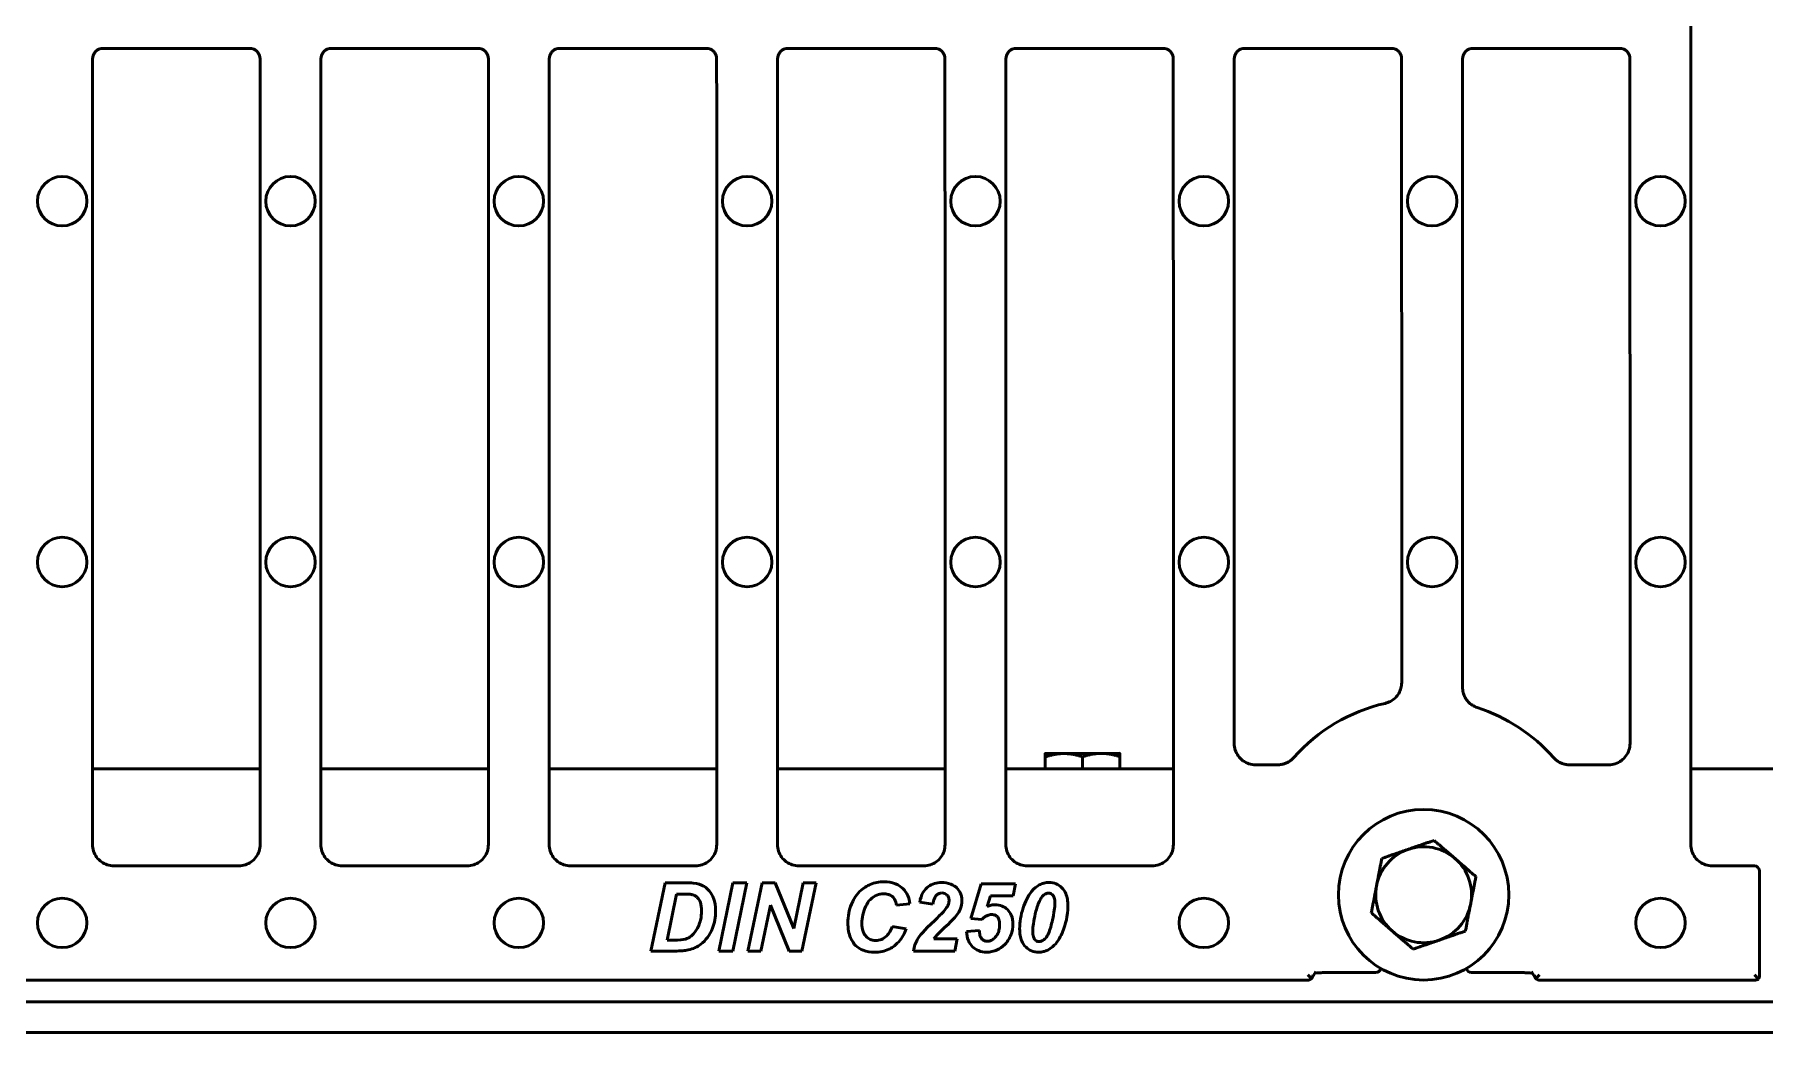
# Model space of a CAD drawing. Header units: inches. Extents: x 31 to 195, y 77 to 126.
# Drawn here: x 133.78 to 143.93, y 110.51 to 116.36 of the extents above; entities that cross this region are included whole.
import ezdxf

# ---------------------------------------------------------------- set-up
doc = ezdxf.new("R2010")
doc.units = ezdxf.units.IN
doc.header["$LTSCALE"] = 8
doc.header["$MEASUREMENT"] = 0
doc.layers.add('Visible (ANSI)', color=7, linetype='Continuous', lineweight=50)

msp = doc.modelspace()

# ---------------------------------------------------------------- linework, layer by layer
at = {"layer": 'Visible (ANSI)'}
for p, q in [((135.04431, 116.276758), (134.181905, 116.276758)), ((136.38431, 116.276758), (135.521905, 116.276758)), ((137.72431, 116.276758), (136.861905, 116.276758)), ((139.06431, 116.276758), (138.201905, 116.276758)), ((140.40431, 116.276758), (139.541905, 116.276758)), ((141.74431, 116.276758), (140.881905, 116.276758)), ((143.08431, 116.276758), (142.221905, 116.276758)), ((139.821347, 112.142096), (139.711848, 112.141616)), ((139.712236, 112.05308), (139.711934, 112.122056)), ((140.040345, 112.143055), (139.821347, 112.142096)), ((139.931238, 112.05308), (139.930932, 112.123015)), ((140.149844, 112.143535), (140.040345, 112.143055)), ((140.150241, 112.05308), (140.14993, 112.123975)), ((140.946445, 112.076467), (141.077568, 112.076467)), ((142.788647, 112.076467), (143.01977, 112.076467)), ((134.121647, 112.05308), (135.104568, 112.05308)), ((135.461647, 112.05308), (136.444568, 112.05308)), ((136.801647, 112.05308), (137.784568, 112.05308)), ((138.141647, 112.05308), (139.124568, 112.05308)), ((139.481647, 112.05308), (140.464568, 112.05308)), ((143.501647, 112.05308), (144.364568, 112.05308)), ((134.979668, 111.4833), (134.246547, 111.4833)), ((136.319668, 111.4833), (135.586547, 111.4833)), ((137.659668, 111.4833), (136.926547, 111.4833)), ((138.999668, 111.4833), (138.266547, 111.4833)), ((140.339668, 111.4833), (139.606547, 111.4833)), ((143.874199, 111.4833), (143.626547, 111.4833)), ((137.481034, 111.384081), (137.397498, 110.98408)), ((137.588961, 111.384081), (137.481034, 111.384081)), ((137.879815, 111.384081), (137.796278, 110.98408)), ((137.878595, 110.98408), (137.962132, 111.384081)), ((137.962132, 111.384081), (137.879815, 111.384081)), ((138.051156, 111.384081), (137.96762, 110.98408)), ((138.127376, 111.384081), (138.051156, 111.384081)), ((138.236217, 111.116398), (138.127376, 111.384081)), ((138.292315, 111.384081), (138.236217, 111.116398)), ((138.284998, 110.98408), (138.368534, 111.384081)), ((138.368534, 111.384081), (138.292315, 111.384081)), ((139.337437, 111.378593), (139.276461, 111.17402)), ((139.538352, 111.378593), (139.337437, 111.378593)), ((139.523717, 111.306946), (139.538352, 111.378593)), ((143.904199, 110.839482), (143.904199, 111.4533)), ((137.49323, 111.04841), (137.549327, 111.317922)), ((137.549327, 111.317922), (137.597193, 111.317922)), ((138.976156, 111.271276), (139.052681, 111.25969)), ((139.372498, 111.245361), (139.390791, 111.306946)), ((139.390791, 111.306946), (139.523717, 111.306946)), ((138.043839, 110.98408), (138.100242, 111.252678)), ((138.100242, 111.252678), (138.208778, 110.98408)), ((138.839266, 111.253593), (138.91823, 111.261215)), ((139.276461, 111.17402), (139.340791, 111.169141)), ((138.897193, 111.115178), (138.814266, 111.127678)), ((139.327681, 111.105422), (139.251156, 111.098715)), ((137.397498, 110.98408), (137.538656, 110.98408)), ((137.534998, 111.04841), (137.49323, 111.04841)), ((137.796278, 110.98408), (137.878595, 110.98408)), ((137.96762, 110.98408), (138.043839, 110.98408)), ((138.208778, 110.98408), (138.284998, 110.98408)), ((138.938961, 110.98408), (139.181949, 110.98408)), ((139.196583, 111.055727), (139.058169, 111.055727)), ((139.181949, 110.98408), (139.196583, 111.055727)), ((141.27829, 110.826957), (141.300905, 110.864709)), ((141.365045, 110.857587), (141.651494, 110.857587)), ((142.214721, 110.857587), (142.50117, 110.857587)), ((142.565311, 110.864709), (142.587925, 110.826957)), ((122.608334, 110.81408), (141.257881, 110.81408)), ((141.275076, 110.822439), (141.253435, 110.84408)), ((142.591139, 110.822439), (142.61278, 110.84408)), ((143.881311, 110.81408), (142.608334, 110.81408)), ((143.898601, 110.819678), (143.874199, 110.84408)), ((71.933108, 110.68608), (191.933108, 110.68608)), ((71.933108, 110.50708), (191.933108, 110.50708))]:
    msp.add_line(p, q, dxfattribs=at)
for centre, radius in [((133.943108, 115.38108), 0.145), ((135.283108, 115.38108), 0.145), ((136.623108, 115.38108), 0.145), ((137.963108, 115.38108), 0.145), ((139.303108, 115.38108), 0.145), ((140.643108, 115.38108), 0.145), ((141.983108, 115.38108), 0.145), ((143.323108, 115.38108), 0.145), ((133.943108, 113.26508), 0.145), ((135.283108, 113.26508), 0.145), ((136.623108, 113.26508), 0.145), ((137.963108, 113.26508), 0.145), ((139.303108, 113.26508), 0.145), ((140.643108, 113.26508), 0.145), ((141.983108, 113.26508), 0.145), ((143.323108, 113.26508), 0.145), ((141.933108, 111.31408), 0.5), ((133.943108, 111.14908), 0.145), ((135.283108, 111.14908), 0.145), ((136.623108, 111.14908), 0.145), ((140.643108, 111.14908), 0.145), ((143.323108, 111.14908), 0.145)]:
    msp.add_circle(centre, radius, dxfattribs=at)
for centre, radius, start, end in [((141.933108, 111.44408), 1.017692, 102.8128603, 138.4903559), ((141.933108, 111.44408), 1.017692, 41.5096441, 71.9833015), ((141.933108, 111.31408), 0.28125, 109.0742436, 169.0742436), ((141.933108, 111.31408), 0.28125, 49.0742436, 109.0742436), ((141.933108, 111.31408), 0.28125, 349.0742436, 49.0742436), ((143.874199, 111.4533), 0.03, 0, 90), ((141.933108, 111.31408), 0.28125, 169.0742436, 229.0742436), ((141.933108, 111.31408), 0.28125, 289.0742436, 349.0742436), ((141.933108, 111.31408), 0.28125, 229.0742436, 289.0742436), ((141.651494, 110.887587), 0.03, 270, 349.8092746), ((142.214721, 110.887587), 0.03, 190.1908074, 270)]:
    msp.add_arc(centre, radius, start, end, dxfattribs=at)
for centre, major_axis, ratio, start_param, end_param in [((141.253435, 110.843843), (-0.008785, -0.031759), 0.903202452, 1.102963863, 1.815608775), ((142.61278, 110.843843), (0.008785, -0.031759), 0.903202452, 4.467576532, 5.180221444), ((143.874199, 110.843833), (0.010863, -0.034611), 0.807957516, 0.579455279, 1.200263453)]:
    msp.add_ellipse(centre, major_axis=major_axis, ratio=ratio, start_param=start_param, end_param=end_param, dxfattribs=at)
for points, knots in [([(143.50199, 116.43908), (143.50199, 116.117017), (143.501981, 115.794954), (143.501946, 115.150827), (143.501921, 114.828764), (143.501859, 114.184638), (143.501821, 113.862575), (143.501748, 113.218449), (143.501712, 112.896387), (143.501656, 112.252262), (143.501637, 111.9302), (143.501628, 111.608138)], [-12.270591833, -12.270591833, -12.270591833, -12.270591833, -9.816473467, -9.816473467, -7.3623551, -7.3623551, -4.908236733, -4.908236733, -2.454118367, -2.454118367, 0, 0, 0, 0]), ([(134.121989, 116.216817), (134.121989, 116.223067), (134.122988, 116.22941), (134.126874, 116.241359), (134.129752, 116.247009), (134.137163, 116.257197), (134.141627, 116.261655), (134.151827, 116.269051), (134.157486, 116.271919), (134.169397, 116.275773), (134.175658, 116.276758), (134.181905, 116.276758)], [0, 0, 0, 0, 0.0713970065, 0.0713970065, 0.1427940129, 0.1427940129, 0.2141910194, 0.2141910194, 0.2855880258, 0.2855880258, 0.3569850323, 0.3569850323, 0.3569850323, 0.3569850323]), ([(135.04431, 116.276758), (135.050558, 116.276758), (135.056898, 116.275758), (135.068842, 116.271871), (135.074489, 116.268992), (135.084673, 116.261578), (135.089129, 116.257112), (135.096522, 116.246907), (135.099389, 116.241246), (135.103242, 116.229331), (135.104226, 116.223067), (135.104226, 116.216817)], [0, 0, 0, 0, 0.0713971809, 0.0713971809, 0.1427943617, 0.1427943617, 0.2141915426, 0.2141915426, 0.2855887234, 0.2855887234, 0.3569859043, 0.3569859043, 0.3569859043, 0.3569859043]), ([(135.461989, 116.216817), (135.461989, 116.223067), (135.462988, 116.22941), (135.466874, 116.241359), (135.469752, 116.247009), (135.477163, 116.257197), (135.481627, 116.261655), (135.491827, 116.269051), (135.497486, 116.271919), (135.509397, 116.275773), (135.515658, 116.276758), (135.521905, 116.276758)], [0, 0, 0, 0, 0.0713970065, 0.0713970065, 0.1427940129, 0.1427940129, 0.2141910194, 0.2141910194, 0.2855880258, 0.2855880258, 0.3569850323, 0.3569850323, 0.3569850323, 0.3569850323]), ([(136.38431, 116.276758), (136.390558, 116.276758), (136.396898, 116.275758), (136.408842, 116.271871), (136.414489, 116.268992), (136.424673, 116.261578), (136.429129, 116.257112), (136.436522, 116.246907), (136.439389, 116.241246), (136.443242, 116.229331), (136.444226, 116.223067), (136.444226, 116.216817)], [0, 0, 0, 0, 0.0713971809, 0.0713971809, 0.1427943617, 0.1427943617, 0.2141915426, 0.2141915426, 0.2855887234, 0.2855887234, 0.3569859043, 0.3569859043, 0.3569859043, 0.3569859043]), ([(136.801989, 116.216817), (136.801989, 116.223067), (136.802988, 116.22941), (136.806874, 116.241359), (136.809752, 116.247009), (136.817163, 116.257197), (136.821627, 116.261655), (136.831827, 116.269051), (136.837486, 116.271919), (136.849397, 116.275773), (136.855658, 116.276758), (136.861905, 116.276758)], [0, 0, 0, 0, 0.0713970065, 0.0713970065, 0.1427940129, 0.1427940129, 0.2141910194, 0.2141910194, 0.2855880258, 0.2855880258, 0.3569850323, 0.3569850323, 0.3569850323, 0.3569850323]), ([(137.72431, 116.276758), (137.730558, 116.276758), (137.736898, 116.275758), (137.748842, 116.271871), (137.754489, 116.268992), (137.764673, 116.261578), (137.769129, 116.257112), (137.776522, 116.246907), (137.779389, 116.241246), (137.783242, 116.229331), (137.784226, 116.223067), (137.784226, 116.216817)], [0, 0, 0, 0, 0.0713971809, 0.0713971809, 0.1427943617, 0.1427943617, 0.2141915426, 0.2141915426, 0.2855887234, 0.2855887234, 0.3569859043, 0.3569859043, 0.3569859043, 0.3569859043]), ([(138.141989, 116.216817), (138.141989, 116.223067), (138.142988, 116.22941), (138.146874, 116.241359), (138.149752, 116.247009), (138.157163, 116.257197), (138.161627, 116.261655), (138.171827, 116.269051), (138.177486, 116.271919), (138.189397, 116.275773), (138.195658, 116.276758), (138.201905, 116.276758)], [0, 0, 0, 0, 0.0713970065, 0.0713970065, 0.1427940129, 0.1427940129, 0.2141910194, 0.2141910194, 0.2855880258, 0.2855880258, 0.3569850323, 0.3569850323, 0.3569850323, 0.3569850323]), ([(139.06431, 116.276758), (139.070558, 116.276758), (139.076898, 116.275758), (139.088842, 116.271871), (139.094489, 116.268992), (139.104673, 116.261578), (139.109129, 116.257112), (139.116522, 116.246907), (139.119389, 116.241246), (139.123242, 116.229331), (139.124226, 116.223067), (139.124226, 116.216817)], [0, 0, 0, 0, 0.0713971809, 0.0713971809, 0.1427943617, 0.1427943617, 0.2141915426, 0.2141915426, 0.2855887234, 0.2855887234, 0.3569859043, 0.3569859043, 0.3569859043, 0.3569859043]), ([(139.481989, 116.216817), (139.481989, 116.223067), (139.482988, 116.22941), (139.486874, 116.241359), (139.489752, 116.247009), (139.497163, 116.257197), (139.501627, 116.261655), (139.511827, 116.269051), (139.517486, 116.271919), (139.529397, 116.275773), (139.535658, 116.276758), (139.541905, 116.276758)], [0, 0, 0, 0, 0.0713970065, 0.0713970065, 0.1427940129, 0.1427940129, 0.2141910194, 0.2141910194, 0.2855880258, 0.2855880258, 0.3569850323, 0.3569850323, 0.3569850323, 0.3569850323]), ([(140.40431, 116.276758), (140.410558, 116.276758), (140.416898, 116.275758), (140.428842, 116.271871), (140.434489, 116.268992), (140.444673, 116.261578), (140.449129, 116.257112), (140.456522, 116.246907), (140.459389, 116.241246), (140.463242, 116.229331), (140.464226, 116.223067), (140.464226, 116.216817)], [0, 0, 0, 0, 0.0713971809, 0.0713971809, 0.1427943617, 0.1427943617, 0.2141915426, 0.2141915426, 0.2855887234, 0.2855887234, 0.3569859043, 0.3569859043, 0.3569859043, 0.3569859043]), ([(140.821989, 116.216817), (140.821989, 116.223067), (140.822988, 116.22941), (140.826874, 116.241359), (140.829752, 116.247009), (140.837163, 116.257197), (140.841627, 116.261655), (140.851827, 116.269051), (140.857486, 116.271919), (140.869397, 116.275773), (140.875658, 116.276758), (140.881905, 116.276758)], [0, 0, 0, 0, 0.0713970065, 0.0713970065, 0.1427940129, 0.1427940129, 0.2141910194, 0.2141910194, 0.2855880258, 0.2855880258, 0.3569850323, 0.3569850323, 0.3569850323, 0.3569850323]), ([(141.74431, 116.276758), (141.750558, 116.276758), (141.756898, 116.275758), (141.768842, 116.271871), (141.774489, 116.268992), (141.784673, 116.261578), (141.789129, 116.257112), (141.796522, 116.246907), (141.799389, 116.241246), (141.803242, 116.229331), (141.804226, 116.223067), (141.804226, 116.216817)], [0, 0, 0, 0, 0.0713971809, 0.0713971809, 0.1427943617, 0.1427943617, 0.2141915426, 0.2141915426, 0.2855887234, 0.2855887234, 0.3569859043, 0.3569859043, 0.3569859043, 0.3569859043]), ([(142.161989, 116.216817), (142.161989, 116.223067), (142.162988, 116.22941), (142.166874, 116.241359), (142.169752, 116.247009), (142.177163, 116.257197), (142.181627, 116.261655), (142.191827, 116.269051), (142.197486, 116.271919), (142.209397, 116.275773), (142.215658, 116.276758), (142.221905, 116.276758)], [0, 0, 0, 0, 0.0713970065, 0.0713970065, 0.1427940129, 0.1427940129, 0.2141910194, 0.2141910194, 0.2855880258, 0.2855880258, 0.3569850323, 0.3569850323, 0.3569850323, 0.3569850323]), ([(143.08431, 116.276758), (143.090558, 116.276758), (143.096898, 116.275758), (143.108842, 116.271871), (143.114489, 116.268992), (143.124673, 116.261578), (143.129129, 116.257112), (143.136522, 116.246907), (143.139389, 116.241246), (143.143242, 116.229331), (143.144226, 116.223067), (143.144226, 116.216817)], [0, 0, 0, 0, 0.0713971809, 0.0713971809, 0.1427943617, 0.1427943617, 0.2141915426, 0.2141915426, 0.2855887234, 0.2855887234, 0.3569859043, 0.3569859043, 0.3569859043, 0.3569859043]), ([(134.121989, 116.216817), (134.121985, 115.909571), (134.121972, 115.602325), (134.121934, 114.987834), (134.121908, 114.680588), (134.121845, 114.066097), (134.121809, 113.758852), (134.12174, 113.144362), (134.121706, 112.837117), (134.121654, 112.222627), (134.121637, 111.915382), (134.121628, 111.608138)], [-11.706043253, -11.706043253, -11.706043253, -11.706043253, -9.364834602, -9.364834602, -7.023625952, -7.023625952, -4.682417301, -4.682417301, -2.341208651, -2.341208651, 0, 0, 0, 0]), ([(135.104226, 116.216817), (135.104231, 115.909571), (135.104243, 115.602325), (135.104282, 114.987834), (135.104307, 114.680588), (135.10437, 114.066097), (135.104406, 113.758852), (135.104476, 113.144362), (135.10451, 112.837117), (135.104561, 112.222627), (135.104578, 111.915382), (135.104587, 111.608138)], [0, 0, 0, 0, 2.341208651, 2.341208651, 4.682417301, 4.682417301, 7.023625952, 7.023625952, 9.364834602, 9.364834602, 11.706043253, 11.706043253, 11.706043253, 11.706043253]), ([(135.461989, 116.216817), (135.461985, 115.909571), (135.461972, 115.602325), (135.461934, 114.987834), (135.461908, 114.680588), (135.461845, 114.066097), (135.461809, 113.758852), (135.46174, 113.144362), (135.461706, 112.837117), (135.461654, 112.222627), (135.461637, 111.915382), (135.461628, 111.608138)], [-11.706043253, -11.706043253, -11.706043253, -11.706043253, -9.364834602, -9.364834602, -7.023625952, -7.023625952, -4.682417301, -4.682417301, -2.341208651, -2.341208651, 0, 0, 0, 0]), ([(136.444226, 116.216817), (136.444231, 115.909571), (136.444243, 115.602325), (136.444282, 114.987834), (136.444307, 114.680588), (136.44437, 114.066097), (136.444406, 113.758852), (136.444476, 113.144362), (136.44451, 112.837117), (136.444561, 112.222627), (136.444578, 111.915382), (136.444587, 111.608138)], [0, 0, 0, 0, 2.341208651, 2.341208651, 4.682417301, 4.682417301, 7.023625952, 7.023625952, 9.364834602, 9.364834602, 11.706043253, 11.706043253, 11.706043253, 11.706043253]), ([(136.801989, 116.216817), (136.801985, 115.909571), (136.801972, 115.602325), (136.801934, 114.987834), (136.801908, 114.680588), (136.801845, 114.066097), (136.801809, 113.758852), (136.80174, 113.144362), (136.801706, 112.837117), (136.801654, 112.222627), (136.801637, 111.915382), (136.801628, 111.608138)], [-11.706043253, -11.706043253, -11.706043253, -11.706043253, -9.364834602, -9.364834602, -7.023625952, -7.023625952, -4.682417301, -4.682417301, -2.341208651, -2.341208651, 0, 0, 0, 0]), ([(137.784226, 116.216817), (137.784231, 115.909571), (137.784243, 115.602325), (137.784282, 114.987834), (137.784307, 114.680588), (137.78437, 114.066097), (137.784406, 113.758852), (137.784476, 113.144362), (137.78451, 112.837117), (137.784561, 112.222627), (137.784578, 111.915382), (137.784587, 111.608138)], [0, 0, 0, 0, 2.341208651, 2.341208651, 4.682417301, 4.682417301, 7.023625952, 7.023625952, 9.364834602, 9.364834602, 11.706043253, 11.706043253, 11.706043253, 11.706043253]), ([(138.141989, 116.216817), (138.141985, 115.909571), (138.141972, 115.602325), (138.141934, 114.987834), (138.141908, 114.680588), (138.141845, 114.066097), (138.141809, 113.758852), (138.14174, 113.144362), (138.141706, 112.837117), (138.141654, 112.222627), (138.141637, 111.915382), (138.141628, 111.608138)], [-11.706043253, -11.706043253, -11.706043253, -11.706043253, -9.364834602, -9.364834602, -7.023625952, -7.023625952, -4.682417301, -4.682417301, -2.341208651, -2.341208651, 0, 0, 0, 0]), ([(139.124226, 116.216817), (139.124231, 115.909571), (139.124243, 115.602325), (139.124282, 114.987834), (139.124307, 114.680588), (139.12437, 114.066097), (139.124406, 113.758852), (139.124476, 113.144362), (139.12451, 112.837117), (139.124561, 112.222627), (139.124578, 111.915382), (139.124587, 111.608138)], [0, 0, 0, 0, 2.341208651, 2.341208651, 4.682417301, 4.682417301, 7.023625952, 7.023625952, 9.364834602, 9.364834602, 11.706043253, 11.706043253, 11.706043253, 11.706043253]), ([(139.481989, 116.216817), (139.481985, 115.909571), (139.481972, 115.602325), (139.481934, 114.987834), (139.481908, 114.680588), (139.481845, 114.066097), (139.481809, 113.758852), (139.48174, 113.144362), (139.481706, 112.837117), (139.481654, 112.222627), (139.481637, 111.915382), (139.481628, 111.608138)], [-11.706043253, -11.706043253, -11.706043253, -11.706043253, -9.364834602, -9.364834602, -7.023625952, -7.023625952, -4.682417301, -4.682417301, -2.341208651, -2.341208651, 0, 0, 0, 0]), ([(140.464226, 116.216817), (140.464231, 115.909571), (140.464243, 115.602325), (140.464282, 114.987834), (140.464307, 114.680588), (140.46437, 114.066097), (140.464406, 113.758852), (140.464476, 113.144362), (140.46451, 112.837117), (140.464561, 112.222627), (140.464578, 111.915382), (140.464587, 111.608138)], [0, 0, 0, 0, 2.341208651, 2.341208651, 4.682417301, 4.682417301, 7.023625952, 7.023625952, 9.364834602, 9.364834602, 11.706043253, 11.706043253, 11.706043253, 11.706043253]), ([(140.821989, 116.216817), (140.821985, 115.949116), (140.821975, 115.681414), (140.821945, 115.146012), (140.821924, 114.878311), (140.821875, 114.342908), (140.821845, 114.075207), (140.821785, 113.539805), (140.821753, 113.272104), (140.821697, 112.736703), (140.821672, 112.469003), (140.821656, 112.201303)], [-10.199402739, -10.199402739, -10.199402739, -10.199402739, -8.159522191, -8.159522191, -6.119641643, -6.119641643, -4.079761096, -4.079761096, -2.039880548, -2.039880548, 0, 0, 0, 0]), ([(141.804226, 116.216817), (141.80423, 115.972906), (141.804238, 115.728996), (141.804264, 115.241174), (141.804282, 114.997264), (141.804324, 114.509443), (141.804349, 114.265532), (141.804403, 113.777711), (141.804432, 113.533801), (141.804486, 113.045981), (141.804512, 112.802071), (141.804533, 112.558161)], [0, 0, 0, 0, 1.858596239, 1.858596239, 3.717192478, 3.717192478, 5.575788717, 5.575788717, 7.434384955, 7.434384955, 9.292981194, 9.292981194, 9.292981194, 9.292981194]), ([(142.161989, 116.216817), (142.161985, 115.971068), (142.161977, 115.725319), (142.16195, 115.233821), (142.161933, 114.988072), (142.16189, 114.496574), (142.161864, 114.250825), (142.16181, 113.759328), (142.161781, 113.513579), (142.161726, 113.022082), (142.161701, 112.776334), (142.16168, 112.530586)], [-9.36302211, -9.36302211, -9.36302211, -9.36302211, -7.490417688, -7.490417688, -5.617813266, -5.617813266, -3.745208844, -3.745208844, -1.872604422, -1.872604422, 0, 0, 0, 0]), ([(143.144226, 116.216817), (143.14423, 115.949116), (143.14424, 115.681414), (143.144271, 115.146012), (143.144291, 114.878311), (143.14434, 114.342908), (143.14437, 114.075207), (143.144431, 113.539805), (143.144462, 113.272104), (143.144518, 112.736703), (143.144543, 112.469003), (143.144559, 112.201303)], [0, 0, 0, 0, 2.039880548, 2.039880548, 4.079761096, 4.079761096, 6.119641643, 6.119641643, 8.159522191, 8.159522191, 10.199402739, 10.199402739, 10.199402739, 10.199402739]), ([(141.804533, 112.558161), (141.804534, 112.547001), (141.803014, 112.535697), (141.797024, 112.514017), (141.792606, 112.503689), (141.781052, 112.484373), (141.773965, 112.47552), (141.757794, 112.460097), (141.748613, 112.453445), (141.728938, 112.442886), (141.718296, 112.438906), (141.707417, 112.436432)], [0, 0, 0, 0, 0.1054228845, 0.1054228845, 0.210845769, 0.210845769, 0.3162686535, 0.3162686535, 0.4216915379, 0.4216915379, 0.5271144224, 0.5271144224, 0.5271144224, 0.5271144224]), ([(142.247874, 112.411872), (142.237977, 112.415091), (142.228369, 112.419605), (142.210654, 112.430865), (142.202598, 112.437541), (142.188256, 112.452839), (142.182029, 112.461445), (142.172014, 112.479734), (142.168153, 112.48953), (142.162994, 112.509706), (142.161679, 112.520177), (142.16168, 112.530586)], [0, 0, 0, 0, 0.0983394734, 0.0983394734, 0.1966789469, 0.1966789469, 0.2950184203, 0.2950184203, 0.3933578937, 0.3933578937, 0.4916973671, 0.4916973671, 0.4916973671, 0.4916973671]), ([(140.946445, 112.076467), (140.933434, 112.076467), (140.920227, 112.078547), (140.895347, 112.086641), (140.883583, 112.092636), (140.862369, 112.108078), (140.853087, 112.117381), (140.83769, 112.138638), (140.831721, 112.15043), (140.823703, 112.175246), (140.821655, 112.188289), (140.821656, 112.201303)], [0, 0, 0, 0, 0.1229171095, 0.1229171095, 0.245834219, 0.245834219, 0.3687513285, 0.3687513285, 0.4916684379, 0.4916684379, 0.6145855474, 0.6145855474, 0.6145855474, 0.6145855474]), ([(143.144559, 112.201303), (143.14456, 112.188289), (143.142482, 112.17508), (143.134394, 112.150194), (143.128403, 112.138426), (143.112969, 112.117204), (143.10367, 112.107919), (143.082421, 112.092514), (143.070631, 112.086541), (143.045822, 112.078517), (143.032781, 112.076467), (143.01977, 112.076467)], [0, 0, 0, 0, 0.1229167888, 0.1229167888, 0.2458335776, 0.2458335776, 0.3687503664, 0.3687503664, 0.4916671552, 0.4916671552, 0.614583944, 0.614583944, 0.614583944, 0.614583944]), ([(141.171015, 112.118552), (141.166367, 112.113301), (141.161236, 112.108401), (141.150199, 112.099534), (141.144296, 112.09557), (141.131984, 112.088734), (141.125571, 112.085853), (141.112297, 112.081189), (141.105486, 112.079426), (141.091627, 112.077062), (141.084581, 112.076467), (141.077568, 112.076467)], [0, 0, 0, 0, 0.066276708, 0.066276708, 0.1325534161, 0.1325534161, 0.1988301241, 0.1988301241, 0.2651068321, 0.2651068321, 0.3313835402, 0.3313835402, 0.3313835402, 0.3313835402]), ([(142.788647, 112.076467), (142.781634, 112.076467), (142.774564, 112.077062), (142.76061, 112.07945), (142.753729, 112.081244), (142.740451, 112.085933), (142.734043, 112.088826), (142.721754, 112.095675), (142.715919, 112.099607), (142.704964, 112.108418), (142.699848, 112.113301), (142.695201, 112.118552)], [0, 0, 0, 0, 0.066276721, 0.066276721, 0.132553442, 0.132553442, 0.1988301629, 0.1988301629, 0.2651068839, 0.2651068839, 0.3313836049, 0.3313836049, 0.3313836049, 0.3313836049]), ([(134.246547, 111.4833), (134.233528, 111.4833), (134.220313, 111.485381), (134.195414, 111.493474), (134.183639, 111.499469), (134.162403, 111.51491), (134.15311, 111.524212), (134.137692, 111.54547), (134.131713, 111.557263), (134.12368, 111.58208), (134.121628, 111.595124), (134.121628, 111.608138)], [0, 0, 0, 0, 0.1229638236, 0.1229638236, 0.2459276472, 0.2459276472, 0.3688914708, 0.3688914708, 0.4918552944, 0.4918552944, 0.614819118, 0.614819118, 0.614819118, 0.614819118]), ([(135.104587, 111.608138), (135.104587, 111.595124), (135.102504, 111.581914), (135.094402, 111.557027), (135.088401, 111.545258), (135.072946, 111.524036), (135.063636, 111.514751), (135.042364, 111.499346), (135.030565, 111.493375), (135.005736, 111.48535), (134.992687, 111.4833), (134.979668, 111.4833)], [0, 0, 0, 0, 0.1229644103, 0.1229644103, 0.2459288205, 0.2459288205, 0.3688932308, 0.3688932308, 0.4918576411, 0.4918576411, 0.6148220514, 0.6148220514, 0.6148220514, 0.6148220514]), ([(135.586547, 111.4833), (135.573528, 111.4833), (135.560313, 111.485381), (135.535414, 111.493474), (135.523639, 111.499469), (135.502403, 111.51491), (135.49311, 111.524212), (135.477692, 111.54547), (135.471713, 111.557263), (135.46368, 111.58208), (135.461628, 111.595124), (135.461628, 111.608138)], [0, 0, 0, 0, 0.1229638236, 0.1229638236, 0.2459276472, 0.2459276472, 0.3688914708, 0.3688914708, 0.4918552944, 0.4918552944, 0.614819118, 0.614819118, 0.614819118, 0.614819118]), ([(136.444587, 111.608138), (136.444587, 111.595124), (136.442504, 111.581914), (136.434402, 111.557027), (136.428401, 111.545258), (136.412946, 111.524036), (136.403636, 111.514751), (136.382364, 111.499346), (136.370565, 111.493375), (136.345736, 111.48535), (136.332687, 111.4833), (136.319668, 111.4833)], [0, 0, 0, 0, 0.1229644103, 0.1229644103, 0.2459288205, 0.2459288205, 0.3688932308, 0.3688932308, 0.4918576411, 0.4918576411, 0.6148220514, 0.6148220514, 0.6148220514, 0.6148220514]), ([(136.926547, 111.4833), (136.913528, 111.4833), (136.900313, 111.485381), (136.875414, 111.493474), (136.863639, 111.499469), (136.842403, 111.51491), (136.83311, 111.524212), (136.817692, 111.54547), (136.811713, 111.557263), (136.80368, 111.58208), (136.801628, 111.595124), (136.801628, 111.608138)], [0, 0, 0, 0, 0.1229638236, 0.1229638236, 0.2459276472, 0.2459276472, 0.3688914708, 0.3688914708, 0.4918552944, 0.4918552944, 0.614819118, 0.614819118, 0.614819118, 0.614819118]), ([(137.784587, 111.608138), (137.784587, 111.595124), (137.782504, 111.581914), (137.774402, 111.557027), (137.768401, 111.545258), (137.752946, 111.524036), (137.743636, 111.514751), (137.722364, 111.499346), (137.710565, 111.493375), (137.685736, 111.48535), (137.672687, 111.4833), (137.659668, 111.4833)], [0, 0, 0, 0, 0.1229644103, 0.1229644103, 0.2459288205, 0.2459288205, 0.3688932308, 0.3688932308, 0.4918576411, 0.4918576411, 0.6148220514, 0.6148220514, 0.6148220514, 0.6148220514]), ([(138.266547, 111.4833), (138.253528, 111.4833), (138.240313, 111.485381), (138.215414, 111.493474), (138.203639, 111.499469), (138.182403, 111.51491), (138.17311, 111.524212), (138.157692, 111.54547), (138.151713, 111.557263), (138.14368, 111.58208), (138.141628, 111.595124), (138.141628, 111.608138)], [0, 0, 0, 0, 0.1229638236, 0.1229638236, 0.2459276472, 0.2459276472, 0.3688914708, 0.3688914708, 0.4918552944, 0.4918552944, 0.614819118, 0.614819118, 0.614819118, 0.614819118]), ([(139.124587, 111.608138), (139.124587, 111.595124), (139.122504, 111.581914), (139.114402, 111.557027), (139.108401, 111.545258), (139.092946, 111.524036), (139.083636, 111.514751), (139.062364, 111.499346), (139.050565, 111.493375), (139.025736, 111.48535), (139.012687, 111.4833), (138.999668, 111.4833)], [0, 0, 0, 0, 0.1229644103, 0.1229644103, 0.2459288205, 0.2459288205, 0.3688932308, 0.3688932308, 0.4918576411, 0.4918576411, 0.6148220514, 0.6148220514, 0.6148220514, 0.6148220514]), ([(139.606547, 111.4833), (139.593528, 111.4833), (139.580313, 111.485381), (139.555414, 111.493474), (139.543639, 111.499469), (139.522403, 111.51491), (139.51311, 111.524212), (139.497692, 111.54547), (139.491713, 111.557263), (139.48368, 111.58208), (139.481628, 111.595124), (139.481628, 111.608138)], [0, 0, 0, 0, 0.1229638236, 0.1229638236, 0.2459276472, 0.2459276472, 0.3688914708, 0.3688914708, 0.4918552944, 0.4918552944, 0.614819118, 0.614819118, 0.614819118, 0.614819118]), ([(140.464587, 111.608138), (140.464587, 111.595124), (140.462504, 111.581914), (140.454402, 111.557027), (140.448401, 111.545258), (140.432946, 111.524036), (140.423636, 111.514751), (140.402364, 111.499346), (140.390565, 111.493375), (140.365736, 111.48535), (140.352687, 111.4833), (140.339668, 111.4833)], [0, 0, 0, 0, 0.1229644103, 0.1229644103, 0.2459288205, 0.2459288205, 0.3688932308, 0.3688932308, 0.4918576411, 0.4918576411, 0.6148220514, 0.6148220514, 0.6148220514, 0.6148220514]), ([(143.626547, 111.4833), (143.613528, 111.4833), (143.600479, 111.48535), (143.57565, 111.493375), (143.563851, 111.499346), (143.542579, 111.514751), (143.533269, 111.524036), (143.517814, 111.545258), (143.511813, 111.557027), (143.503711, 111.581914), (143.501628, 111.595124), (143.501628, 111.608138)], [0, 0, 0, 0, 0.1229644103, 0.1229644103, 0.2459288205, 0.2459288205, 0.3688932308, 0.3688932308, 0.4918576411, 0.4918576411, 0.6148220514, 0.6148220514, 0.6148220514, 0.6148220514]), ([(137.646583, 111.382861), (137.641275, 111.383379), (137.632522, 111.383636), (137.61433, 111.384021), (137.600463, 111.384081), (137.588961, 111.384081)], [-0.1374830856, -0.1374830856, -0.1374830856, -0.1374830856, -0.0876467804, -0.0876467804, 0, 0, 0, 0]), ([(137.778291, 111.218227), (137.778291, 111.250197), (137.772997, 111.272806), (137.759832, 111.311539), (137.749788, 111.326199), (137.727547, 111.352616), (137.713523, 111.361556), (137.693004, 111.372393), (137.675175, 111.379723), (137.646583, 111.382861)], [-0.627494559, -0.627494559, -0.627494559, -0.627494559, -0.538364946, -0.538364946, -0.4140125505, -0.4140125505, -0.2191799157, -0.2191799157, 0, 0, 0, 0]), ([(138.766095, 111.390788), (138.752133, 111.390788), (138.738283, 111.389479), (138.711143, 111.383985), (138.698112, 111.379901), (138.667151, 111.36657), (138.644512, 111.353757), (138.597655, 111.306933), (138.58341, 111.278277), (138.560941, 111.224218), (138.55451, 111.187291), (138.55451, 111.149324)], [-0.7519184317, -0.7519184317, -0.7519184317, -0.7519184317, -0.6623395836, -0.6623395836, -0.5742613404, -0.5742613404, -0.4460705854, -0.4460705854, -0.2893079575, -0.2893079575, 0, 0, 0, 0]), ([(138.91823, 111.261215), (138.91622, 111.278428), (138.91203, 111.295302), (138.898056, 111.325779), (138.888962, 111.338861), (138.868149, 111.359343), (138.854208, 111.370619), (138.812005, 111.38754), (138.789017, 111.390788), (138.766095, 111.390788)], [-0.7887651221, -0.7887651221, -0.7887651221, -0.7887651221, -0.5600196507, -0.5600196507, -0.3462995775, -0.3462995775, -0.1746643516, -0.1746643516, 0, 0, 0, 0]), ([(139.104205, 111.38591), (139.090009, 111.38591), (139.075887, 111.384185), (139.049567, 111.376216), (139.037804, 111.370414), (139.017568, 111.35559), (139.006103, 111.345168), (138.985585, 111.311122), (138.979466, 111.291356), (138.976156, 111.271276)], [-0.6473325758, -0.6473325758, -0.6473325758, -0.6473325758, -0.4694121157, -0.4694121157, -0.3027254703, -0.3027254703, -0.155076625, -0.155076625, 0, 0, 0, 0]), ([(139.224022, 111.278593), (139.224022, 111.286244), (139.223379, 111.293876), (139.220574, 111.308495), (139.218515, 111.315398), (139.210415, 111.334431), (139.202782, 111.345227), (139.186868, 111.360751), (139.176101, 111.36983), (139.141636, 111.383412), (139.122794, 111.38591), (139.104205, 111.38591)], [-0.735249773, -0.735249773, -0.735249773, -0.735249773, -0.6128752048, -0.6128752048, -0.4971836058, -0.4971836058, -0.2820724189, -0.2820724189, -0.1416477819, -0.1416477819, 0, 0, 0, 0]), ([(139.734693, 111.38591), (139.724766, 111.38591), (139.71498, 111.384735), (139.695708, 111.379826), (139.686519, 111.376158), (139.664636, 111.364284), (139.648139, 111.352551), (139.610345, 111.306002), (139.594654, 111.272177), (139.582864, 111.23652)], [-0.8010431732, -0.8010431732, -0.8010431732, -0.8010431732, -0.6542744206, -0.6542744206, -0.5070194951, -0.5070194951, -0.2861735904, -0.2861735904, 0, 0, 0, 0]), ([(139.845669, 111.24841), (139.845669, 111.261551), (139.844769, 111.274892), (139.84054, 111.299127), (139.837509, 111.310284), (139.82804, 111.33259), (139.820604, 111.345118), (139.799233, 111.36592), (139.788693, 111.373072), (139.763347, 111.383552), (139.749178, 111.38591), (139.734693, 111.38591)], [-0.5853764919, -0.5853764919, -0.5853764919, -0.5853764919, -0.4529849796, -0.4529849796, -0.3376048856, -0.3376048856, -0.2089705476, -0.2089705476, -0.1103748172, -0.1103748172, 0, 0, 0, 0]), ([(137.597193, 111.317922), (137.607049, 111.317922), (137.618135, 111.317652), (137.6349, 111.316036), (137.642222, 111.314944), (137.647803, 111.313044)], [-0.1089193799, -0.1089193799, -0.1089193799, -0.1089193799, -0.0449214195, -0.0449214195, 0, 0, 0, 0]), ([(137.647803, 111.313044), (137.652745, 111.311321), (137.657364, 111.308958), (137.666191, 111.30287), (137.670239, 111.299174), (137.679138, 111.289108), (137.684773, 111.281717), (137.693984, 111.254859), (137.695669, 111.237764), (137.695669, 111.220666)], [-0.3951584883, -0.3951584883, -0.3951584883, -0.3951584883, -0.3209029239, -0.3209029239, -0.2430373952, -0.2430373952, -0.1302913781, -0.1302913781, 0, 0, 0, 0]), ([(138.635913, 111.146276), (138.635913, 111.163303), (138.637907, 111.180115), (138.646134, 111.215783), (138.652678, 111.233366), (138.666032, 111.261268), (138.674863, 111.275087), (138.699678, 111.300252), (138.713427, 111.307386), (138.73648, 111.317026), (138.7501, 111.319751), (138.764266, 111.319751)], [-0.3785346113, -0.3785346113, -0.3785346113, -0.3785346113, -0.3232241954, -0.3232241954, -0.2596277456, -0.2596277456, -0.1904032469, -0.1904032469, -0.1079495087, -0.1079495087, 0, 0, 0, 0]), ([(138.764266, 111.319751), (138.772912, 111.319751), (138.781648, 111.318841), (138.797755, 111.314332), (138.805002, 111.310966), (138.816338, 111.302508), (138.822023, 111.297118), (138.833395, 111.277827), (138.837064, 111.265548), (138.839266, 111.253593)], [-0.3847040557, -0.3847040557, -0.3847040557, -0.3847040557, -0.2738723987, -0.2738723987, -0.1703588896, -0.1703588896, -0.092634434, -0.092634434, 0, 0, 0, 0]), ([(139.052681, 111.25969), (139.05477, 111.27068), (139.057803, 111.282711), (139.067036, 111.30377), (139.071755, 111.308936), (139.079099, 111.315884), (139.083795, 111.319113), (139.094506, 111.323584), (139.100173, 111.324629), (139.106035, 111.324629)], [-0.1534342792, -0.1534342792, -0.1534342792, -0.1534342792, -0.1217026421, -0.1217026421, -0.0884400679, -0.0884400679, -0.0446652184, -0.0446652184, 0, 0, 0, 0]), ([(139.106035, 111.324629), (139.111767, 111.324629), (139.117387, 111.323709), (139.127541, 111.319517), (139.13179, 111.316589), (139.13866, 111.309695), (139.142069, 111.305314), (139.14711, 111.292846), (139.148108, 111.286034), (139.148108, 111.279202)], [-0.2259364898, -0.2259364898, -0.2259364898, -0.2259364898, -0.1614763089, -0.1614763089, -0.1024392816, -0.1024392816, -0.052058675, -0.052058675, 0, 0, 0, 0]), ([(139.148108, 111.279202), (139.148108, 111.274736), (139.147422, 111.270266), (139.145025, 111.260882), (139.143127, 111.255893), (139.138633, 111.246139), (139.132843, 111.234549), (139.114876, 111.214263)], [-0.5685708064, -0.5685708064, -0.5685708064, -0.5685708064, -0.4016520544, -0.4016520544, -0.2064882074, -0.2064882074, 0, 0, 0, 0]), ([(139.181949, 111.181032), (139.202962, 111.205452), (139.211219, 111.223141), (139.220884, 111.24796), (139.224022, 111.263018), (139.224022, 111.278593)], [-0.2029638234, -0.2029638234, -0.2029638234, -0.2029638234, -0.1186789946, -0.1186789946, 0, 0, 0, 0]), ([(139.6539, 111.201459), (139.659121, 111.223346), (139.665998, 111.247414), (139.680022, 111.280314), (139.686716, 111.293324), (139.695059, 111.303593)], [-0.2735298565, -0.2735298565, -0.2735298565, -0.2735298565, -0.1008170268, -0.1008170268, 0, 0, 0, 0]), ([(139.695059, 111.303593), (139.698029, 111.307305), (139.701353, 111.310778), (139.708403, 111.31641), (139.712026, 111.318644), (139.720978, 111.322388), (139.72621, 111.32341), (139.731644, 111.32341)], [-0.1101746327, -0.1101746327, -0.1101746327, -0.1101746327, -0.0739419032, -0.0739419032, -0.041413204, -0.041413204, 0, 0, 0, 0]), ([(139.731644, 111.32341), (139.734432, 111.32341), (139.737201, 111.323125), (139.742512, 111.321877), (139.744996, 111.32096), (139.751473, 111.31756), (139.754967, 111.314555), (139.759949, 111.308582), (139.763052, 111.304328), (139.768208, 111.287571), (139.769144, 111.277128), (139.769144, 111.266702)], [-0.3772290114, -0.3772290114, -0.3772290114, -0.3772290114, -0.3145029392, -0.3145029392, -0.2544694693, -0.2544694693, -0.1498932255, -0.1498932255, -0.0794400356, -0.0794400356, 0, 0, 0, 0]), ([(139.769144, 111.266702), (139.769144, 111.252569), (139.767596, 111.237215), (139.763022, 111.204606), (139.7592, 111.185064), (139.75512, 111.166702)], [-0.2505790308, -0.2505790308, -0.2505790308, -0.2505790308, -0.1433245594, -0.1433245594, 0, 0, 0, 0]), ([(137.695669, 111.220666), (137.695669, 111.201896), (137.693912, 111.182955), (137.68761, 111.15674), (137.682956, 111.139589), (137.662696, 111.102318), (137.651756, 111.087272), (137.638047, 111.074934)], [-0.742641423, -0.742641423, -0.742641423, -0.742641423, -0.3233607128, -0.3233607128, -0.1405386191, -0.1405386191, 0, 0, 0, 0]), ([(137.6914, 111.02402), (137.706076, 111.035474), (137.718795, 111.048948), (137.741029, 111.079181), (137.751847, 111.097828), (137.772958, 111.149289), (137.778291, 111.183546), (137.778291, 111.218227)], [-0.5807300075, -0.5807300075, -0.5807300075, -0.5807300075, -0.423747975, -0.423747975, -0.2642667643, -0.2642667643, 0, 0, 0, 0]), ([(139.063961, 111.163654), (138.997633, 111.101073), (138.976903, 111.076947), (138.951761, 111.032661), (138.942617, 111.01136), (138.938961, 110.98408)], [-0.5332643141, -0.5332643141, -0.5332643141, -0.5332643141, -0.2097276997, -0.2097276997, 0, 0, 0, 0]), ([(139.058169, 111.055727), (139.071896, 111.073267), (139.084053, 111.085466), (139.128216, 111.127818), (139.162455, 111.158595), (139.181949, 111.181032)], [-0.343064283, -0.343064283, -0.343064283, -0.343064283, -0.2264833413, -0.2264833413, 0, 0, 0, 0]), ([(139.114876, 111.214263), (139.110081, 111.209057), (139.101489, 111.200467), (139.086574, 111.185642), (139.074239, 111.17362), (139.063961, 111.163654)], [-0.1589248859, -0.1589248859, -0.1589248859, -0.1589248859, -0.1090903934, -0.1090903934, 0, 0, 0, 0]), ([(139.340791, 111.169141), (139.345684, 111.174368), (139.351025, 111.179261), (139.362, 111.187233), (139.367549, 111.190453), (139.38137, 111.196117), (139.389576, 111.1978), (139.398108, 111.1978)], [-0.1683891038, -0.1683891038, -0.1683891038, -0.1683891038, -0.1138148218, -0.1138148218, -0.0650133249, -0.0650133249, 0, 0, 0, 0]), ([(139.41823, 111.255727), (139.410565, 111.255727), (139.402991, 111.25483), (139.387595, 111.25134), (139.379912, 111.248678), (139.372498, 111.245361)], [-0.1202884639, -0.1202884639, -0.1202884639, -0.1202884639, -0.061889614, -0.061889614, 0, 0, 0, 0]), ([(139.398108, 111.1978), (139.401746, 111.1978), (139.405384, 111.197491), (139.412269, 111.196115), (139.415486, 111.195111), (139.423634, 111.19141), (139.428036, 111.188172), (139.434259, 111.181471), (139.438017, 111.176808), (139.444022, 111.160375), (139.445059, 111.150819), (139.445059, 111.141702)], [-0.3570642379, -0.3570642379, -0.3570642379, -0.3570642379, -0.292331555, -0.292331555, -0.2321510789, -0.2321510789, -0.1331026346, -0.1331026346, -0.0694694151, -0.0694694151, 0, 0, 0, 0]), ([(139.522803, 111.142312), (139.522803, 111.160203), (139.520174, 111.17813), (139.507964, 111.207083), (139.500586, 111.217959), (139.481903, 111.236264), (139.471664, 111.243177), (139.44674, 111.253442), (139.432614, 111.255727), (139.41823, 111.255727)], [-0.445934028, -0.445934028, -0.445934028, -0.445934028, -0.3088890217, -0.3088890217, -0.2053662992, -0.2053662992, -0.1096091884, -0.1096091884, 0, 0, 0, 0]), ([(139.582864, 111.23652), (139.576227, 111.216412), (139.571033, 111.195896), (139.564184, 111.154903), (139.562437, 111.134649), (139.562437, 111.114263)], [-0.3166928571, -0.3166928571, -0.3166928571, -0.3166928571, -0.1553398862, -0.1553398862, 0, 0, 0, 0]), ([(139.639266, 111.09841), (139.639266, 111.113415), (139.640819, 111.12931), (139.645622, 111.163137), (139.64957, 111.182785), (139.6539, 111.201459)], [-0.2601124726, -0.2601124726, -0.2601124726, -0.2601124726, -0.1460655697, -0.1460655697, 0, 0, 0, 0]), ([(139.674022, 110.977373), (139.683279, 110.977373), (139.692431, 110.97837), (139.710407, 110.982546), (139.719, 110.985658), (139.748962, 111.000488), (139.764466, 111.015996), (139.794793, 111.050921), (139.809651, 111.080819), (139.829323, 111.136225), (139.845669, 111.188673), (139.845669, 111.24841)], [-1.42420364, -1.42420364, -1.42420364, -1.42420364, -1.33217933, -1.33217933, -1.240742654, -1.240742654, -0.999827511, -0.999827511, -0.455194021, -0.455194021, 0, 0, 0, 0]), ([(139.75512, 111.166702), (139.748983, 111.138601), (139.74109, 111.10951), (139.726923, 111.077734), (139.721634, 111.067756), (139.715181, 111.059995)], [-0.266252219, -0.266252219, -0.266252219, -0.266252219, -0.076912529, -0.076912529, 0, 0, 0, 0]), ([(137.638047, 111.074934), (137.632549, 111.070026), (137.626606, 111.065688), (137.61185, 111.057437), (137.604896, 111.055218), (137.586313, 111.050048), (137.563293, 111.04841), (137.534998, 111.04841)], [-0.3271275639, -0.3271275639, -0.3271275639, -0.3271275639, -0.2785123616, -0.2785123616, -0.2156119446, -0.2156119446, 0, 0, 0, 0]), ([(138.55451, 111.149324), (138.55451, 111.133319), (138.555631, 111.117103), (138.560867, 111.087494), (138.564627, 111.073843), (138.578695, 111.040862), (138.589584, 111.026926), (138.612456, 111.004454), (138.627041, 110.995055), (138.664728, 110.979981), (138.687719, 110.976763), (138.710608, 110.976763)], [-0.5696671888, -0.5696671888, -0.5696671888, -0.5696671888, -0.4892404892, -0.4892404892, -0.4186110456, -0.4186110456, -0.3091338147, -0.3091338147, -0.1744101474, -0.1744101474, 0, 0, 0, 0]), ([(138.716095, 111.045666), (138.710762, 111.045666), (138.705457, 111.046146), (138.695208, 111.048212), (138.690348, 111.049735), (138.676397, 111.055888), (138.668367, 111.061852), (138.655574, 111.075311), (138.648814, 111.084151), (138.637906, 111.112978), (138.635913, 111.129907), (138.635913, 111.146276)], [-0.5023108897, -0.5023108897, -0.5023108897, -0.5023108897, -0.4329251843, -0.4329251843, -0.3663080653, -0.3663080653, -0.2345683804, -0.2345683804, -0.1247325077, -0.1247325077, 0, 0, 0, 0]), ([(138.710608, 110.976763), (138.725387, 110.976763), (138.740098, 110.97813), (138.768322, 110.984092), (138.781601, 110.988473), (138.808814, 111.001243), (138.830877, 111.013804), (138.872525, 111.06011), (138.886926, 111.086816), (138.897193, 111.115178)], [-0.9155196945, -0.9155196945, -0.9155196945, -0.9155196945, -0.6895128727, -0.6895128727, -0.4744099358, -0.4744099358, -0.2298442899, -0.2298442899, 0, 0, 0, 0]), ([(138.814266, 111.127678), (138.810822, 111.117025), (138.806422, 111.106589), (138.795713, 111.088251), (138.78968, 111.08025), (138.773176, 111.064202), (138.762328, 111.057216), (138.740154, 111.047944), (138.72835, 111.045666), (138.716095, 111.045666)], [-0.3299978299, -0.3299978299, -0.3299978299, -0.3299978299, -0.2525575839, -0.2525575839, -0.1831416277, -0.1831416277, -0.0933783174, -0.0933783174, 0, 0, 0, 0]), ([(139.251156, 111.098715), (139.251358, 111.080339), (139.254226, 111.062009), (139.268452, 111.028029), (139.278035, 111.016696), (139.295545, 110.999459), (139.307152, 110.991654), (139.335654, 110.979956), (139.351971, 110.977373), (139.368535, 110.977373)], [-0.3917950767, -0.3917950767, -0.3917950767, -0.3917950767, -0.3134044486, -0.3134044486, -0.234723823, -0.234723823, -0.1262137182, -0.1262137182, 0, 0, 0, 0]), ([(139.327376, 111.09719), (139.327376, 111.098278), (139.327412, 111.099539), (139.32751, 111.102181), (139.327594, 111.103865), (139.327681, 111.105422)], [-0.02010275766, -0.02010275766, -0.02010275766, -0.02010275766, -0.01187937312, -0.01187937312, 0, 0, 0, 0]), ([(139.371888, 111.041702), (139.368544, 111.041702), (139.365208, 111.041999), (139.358852, 111.043305), (139.355874, 111.044262), (139.348104, 111.047853), (139.343855, 111.051064), (139.337893, 111.057562), (139.334223, 111.062121), (139.328366, 111.07854), (139.327376, 111.08812), (139.327376, 111.09719)], [-0.3546264931, -0.3546264931, -0.3546264931, -0.3546264931, -0.2922477304, -0.2922477304, -0.2336029883, -0.2336029883, -0.1325906454, -0.1325906454, -0.0691137064, -0.0691137064, 0, 0, 0, 0]), ([(139.368535, 110.977373), (139.379097, 110.977373), (139.389537, 110.978501), (139.410296, 110.983109), (139.420374, 110.986568), (139.444486, 110.997658), (139.460708, 111.007475), (139.494829, 111.042787), (139.504896, 111.064856), (139.518366, 111.098649), (139.522803, 111.120081), (139.522803, 111.142312)], [-0.4712701401, -0.4712701401, -0.4712701401, -0.4712701401, -0.4160229023, -0.4160229023, -0.3600477911, -0.3600477911, -0.2772072836, -0.2772072836, -0.1694012242, -0.1694012242, 0, 0, 0, 0]), ([(139.445059, 111.141702), (139.445059, 111.131911), (139.444318, 111.122006), (139.440858, 111.103888), (139.438371, 111.095564), (139.428589, 111.074351), (139.420724, 111.06571), (139.407921, 111.053946), (139.401184, 111.049269), (139.386694, 111.043176), (139.37944, 111.041702), (139.371888, 111.041702)], [-0.2782329435, -0.2782329435, -0.2782329435, -0.2782329435, -0.2314194163, -0.2314194163, -0.190064399, -0.190064399, -0.1197771776, -0.1197771776, -0.0575417254, -0.0575417254, 0, 0, 0, 0]), ([(139.562437, 111.114263), (139.562437, 111.101333), (139.563333, 111.088221), (139.567528, 111.064332), (139.570538, 111.053325), (139.580235, 111.030518), (139.587849, 111.018157), (139.609047, 110.997554), (139.619695, 110.990322), (139.64523, 110.979756), (139.659462, 110.977373), (139.674022, 110.977373)], [-0.5626153416, -0.5626153416, -0.5626153416, -0.5626153416, -0.4418695126, -0.4418695126, -0.3361874629, -0.3361874629, -0.2105519044, -0.2105519044, -0.11095338, -0.11095338, 0, 0, 0, 0]), ([(139.676461, 111.039873), (139.673598, 111.039873), (139.670754, 111.040171), (139.665314, 111.041478), (139.66278, 111.042439), (139.656324, 111.045934), (139.652898, 111.048958), (139.648333, 111.054575), (139.645295, 111.058696), (139.640166, 111.076211), (139.639266, 111.087383), (139.639266, 111.09841)], [-0.4438360577, -0.4438360577, -0.4438360577, -0.4438360577, -0.3635675984, -0.3635675984, -0.2869823884, -0.2869823884, -0.1577646973, -0.1577646973, -0.0840258789, -0.0840258789, 0, 0, 0, 0]), ([(137.538656, 110.98408), (137.553667, 110.98408), (137.569922, 110.984447), (137.595354, 110.98641), (137.607376, 110.987768), (137.61762, 110.990178)], [-0.1954803348, -0.1954803348, -0.1954803348, -0.1954803348, -0.0801870153, -0.0801870153, 0, 0, 0, 0]), ([(137.61762, 110.990178), (137.631643, 110.993494), (137.645525, 110.997965), (137.670323, 111.009339), (137.681393, 111.015928), (137.6914, 111.02402)], [-0.2079001477, -0.2079001477, -0.2079001477, -0.2079001477, -0.0980650013, -0.0980650013, 0, 0, 0, 0]), ([(139.715181, 111.059995), (139.712043, 111.056297), (139.708568, 111.052847), (139.701258, 111.047214), (139.697516, 111.044959), (139.688035, 111.040994), (139.68236, 111.039873), (139.676461, 111.039873)], [-0.1152733863, -0.1152733863, -0.1152733863, -0.1152733863, -0.0783110772, -0.0783110772, -0.04494996, -0.04494996, 0, 0, 0, 0]), ([(141.365045, 110.857587), (141.356201, 110.857587), (141.347356, 110.857468), (141.330552, 110.857008), (141.322591, 110.856665), (141.308538, 110.855811), (141.302405, 110.855298), (141.296564, 110.854647), (141.295623, 110.854534), (141.294742, 110.854421)], [0, 0, 0, 0, 0.3036872898, 0.3036872898, 0.6073745797, 0.6073745797, 0.9056866296, 0.9056866296, 0.9666475944, 0.9666475944, 0.9666475944, 0.9666475944]), ([(142.571472, 110.854423), (142.57129, 110.854446), (142.571106, 110.854469), (142.56714, 110.854959), (142.562348, 110.855419), (142.550573, 110.856285), (142.543361, 110.856676), (142.527551, 110.857271), (142.518907, 110.857468), (142.507143, 110.857574), (142.504157, 110.857587), (142.50117, 110.857587)], [-0.966772445, -0.966772445, -0.966772445, -0.966772445, -0.9541589238, -0.9541589238, -0.6986406649, -0.6986406649, -0.4062398512, -0.4062398512, -0.1025525614, -0.1025525614, 0, 0, 0, 0]), ([(141.257881, 110.81408), (141.258022, 110.81408), (141.258174, 110.814084), (141.258932, 110.814117), (141.259627, 110.814187), (141.261886, 110.814538), (141.263589, 110.814961), (141.268673, 110.816926), (141.272174, 110.81915), (141.275076, 110.822439)], [0.58400358758, 0.58400358758, 0.58400358758, 0.58400358758, 0.58704720667, 0.58704720667, 0.59837062795, 0.59837062795, 0.62101747053, 0.62101747053, 0.66339793763, 0.66339793763, 0.66339793763, 0.66339793763]), ([(142.591139, 110.822439), (142.594075, 110.819111), (142.597641, 110.816864), (142.602747, 110.814928), (142.604422, 110.814519), (142.606642, 110.814181), (142.607324, 110.814114), (142.608059, 110.814084), (142.608201, 110.81408), (142.608334, 110.81408)], [0.48834657481, 0.48834657481, 0.48834657481, 0.48834657481, 0.53122669947, 0.53122669947, 0.55347524242, 0.55347524242, 0.5645995139, 0.5645995139, 0.56745422028, 0.56745422028, 0.56745422028, 0.56745422028]), ([(143.881311, 110.81408), (143.881673, 110.81408), (143.882048, 110.814088), (143.884386, 110.814185), (143.886527, 110.814489), (143.891806, 110.815783), (143.895537, 110.817375), (143.898601, 110.819678)], [0.01703827592, 0.01703827592, 0.01703827592, 0.01703827592, 0.021207407, 0.021207407, 0.04241481399, 0.04241481399, 0.078548741, 0.078548741, 0.078548741, 0.078548741])]:
    msp.add_open_spline(points, degree=3, knots=knots, dxfattribs=at)
for points in [[(139.711934, 112.122056), (139.711848, 112.141616), (139.711848, 112.141616)], [(139.821347, 112.142096), (139.770529, 112.141873), (139.711934, 112.122056)], [(139.930932, 112.123015), (139.872166, 112.142318), (139.821347, 112.142096)], [(140.040345, 112.143055), (139.989527, 112.142833), (139.930932, 112.123015)], [(140.14993, 112.123975), (140.091164, 112.143278), (140.040345, 112.143055)], [(140.149844, 112.143535), (140.149844, 112.143535), (140.14993, 112.123975)], [(141.687733, 111.526824), (141.769974, 111.555261), (141.841197, 111.579889)], [(141.841197, 111.579889), (141.91242, 111.604516), (141.994662, 111.632953)], [(141.994662, 111.632953), (142.06041, 111.575949), (142.117349, 111.526581)], [(141.656956, 111.367388), (141.671239, 111.441382), (141.687733, 111.526824)], [(142.117349, 111.526581), (142.174289, 111.477214), (142.240037, 111.42021)], [(141.626179, 111.207951), (141.642672, 111.293393), (141.656956, 111.367388)], [(142.240037, 111.42021), (142.223543, 111.334768), (142.20926, 111.260773)], [(141.748866, 111.10158), (141.691927, 111.150947), (141.626179, 111.207951)], [(142.20926, 111.260773), (142.194976, 111.186779), (142.178483, 111.101337)], [(141.871554, 110.995208), (141.805806, 111.052212), (141.748866, 111.10158)], [(142.178483, 111.101337), (142.096241, 111.0729), (142.025018, 111.048272)], [(142.025018, 111.048272), (141.953795, 111.023645), (141.871554, 110.995208)]]:
    msp.add_rational_spline(points, [1, 1.0379548493, 1], degree=2, dxfattribs=at)

doc.saveas('drawing.dxf')
